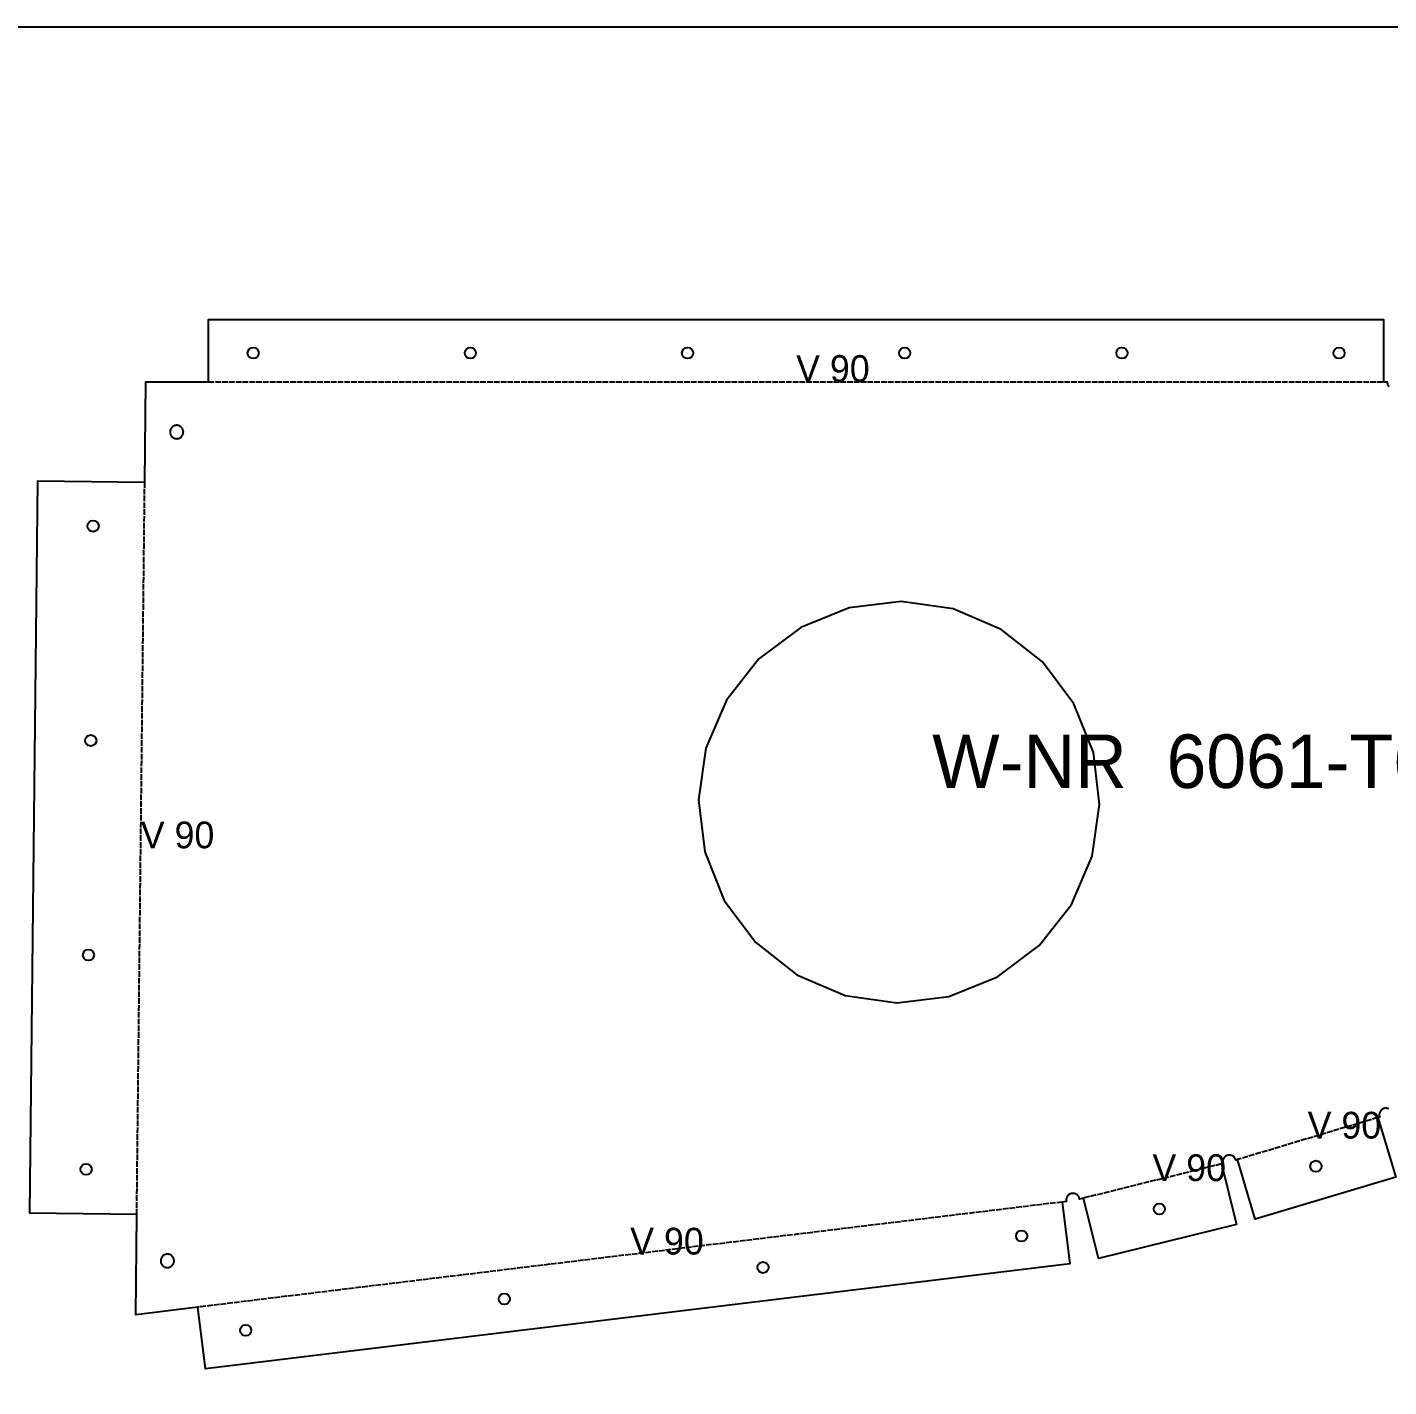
# Model space of a CAD drawing. Header units: millimetres. Extents: x 0 to 2438, y 0 to 1219.
# Drawn here: x 464.7 to 770.1, y 914 to 1219 of the extents above; entities that cross this region are included whole.
import ezdxf

# ---------------------------------------------------------------- set-up
doc = ezdxf.new("R2010")
doc.units = ezdxf.units.MM
doc.linetypes.add('DASHED', pattern=[1.524, 1.27, -0.254])
for name, color, linetype in [('CUT', 7, 'CONTINUOUS'), ('ETCH', 8, 'CONTINUOUS'), ('HOLE', 6, 'CONTINUOUS'), ('VALLEY', 1, 'DASHED')]:
    doc.layers.add(name, color=color, linetype=linetype)

msp = doc.modelspace()

# ---------------------------------------------------------------- linework, layer by layer
at = {"layer": 'CUT'}
msp.add_lwpolyline([(770.19, 976.31), (770.05, 976.37), (769.91, 976.42), (769.77, 976.45), (769.62, 976.47), (769.48, 976.47), (769.33, 976.47), (769.18, 976.44), (769.04, 976.4), (768.9, 976.35), (768.77, 976.29), (768.65, 976.21), (768.53, 976.12), (768.42, 976.02), (768.33, 975.91), (768.24, 975.79), (768.17, 975.66), (768.1, 975.53), (768.06, 975.39), (768.02, 975.25), (768, 975.1), (768, 974.95), (768.01, 974.81), (768.03, 974.66), (768.07, 974.52), (768.08, 974.5), (767.71, 974.39), (771.71, 961), (740.18, 951.58), (736.18, 964.96), (735.83, 964.86), (735.81, 964.93), (735.76, 965.07), (735.7, 965.2), (735.62, 965.32), (735.53, 965.44), (735.43, 965.55), (735.32, 965.65), (735.2, 965.73), (735.07, 965.81), (734.94, 965.87), (734.8, 965.92), (734.66, 965.95), (734.51, 965.97), (734.36, 965.97), (734.22, 965.96), (734.07, 965.94), (733.93, 965.9), (733.79, 965.85), (733.66, 965.79), (733.53, 965.71), (733.42, 965.62), (733.31, 965.52), (733.21, 965.41), (733.13, 965.29), (733.05, 965.16), (732.99, 965.03), (732.94, 964.89), (732.91, 964.75), (732.89, 964.6), (732.89, 964.45), (732.89, 964.31), (732.92, 964.16), (732.94, 964.07), (732.59, 963.98), (735.95, 950.42), (705, 942.76), (701.64, 956.32), (700.76, 956.1), (700.74, 956.2), (700.7, 956.34), (700.65, 956.48), (700.59, 956.61), (700.51, 956.74), (700.42, 956.85), (700.32, 956.96), (700.21, 957.06), (700.09, 957.15), (699.96, 957.22), (699.83, 957.28), (699.69, 957.33), (699.55, 957.36), (699.4, 957.38), (699.25, 957.39), (699.11, 957.38), (698.96, 957.35), (698.82, 957.32), (698.68, 957.26), (698.55, 957.2), (698.42, 957.12), (698.31, 957.03), (698.2, 956.93), (698.1, 956.82), (698.01, 956.7), (697.94, 956.58), (697.88, 956.44), (697.83, 956.3), (697.8, 956.16), (697.78, 956.01), (697.77, 955.87), (697.78, 955.72), (697.81, 955.57), (697.81, 955.56), (696.9, 955.45), (698.59, 941.58), (504.68, 918), (502.99, 931.87), (489.01, 930.17), (489.25, 952.64), (465.28, 952.91), (467.07, 1117.21), (491.04, 1116.95), (491.29, 1139.43), (505.37, 1139.43), (505.37, 1153.4), (768.99, 1153.4), (768.99, 1139.43), (769.8, 1139.43), (769.8, 1139.28), (769.81, 1139.14), (769.83, 1138.99), (769.87, 1138.85), (769.92, 1138.71), (769.98, 1138.58), (770.06, 1138.45), (770.15, 1138.34)], dxfattribs=at)
for points in [[(498.8, 1126.81), (498.93, 1126.88), (499.06, 1126.96), (499.18, 1127.05), (499.28, 1127.15), (499.38, 1127.26), (499.47, 1127.38), (499.54, 1127.5), (499.6, 1127.64), (499.65, 1127.78), (499.68, 1127.92), (499.7, 1128.07), (499.71, 1128.21), (499.7, 1128.36), (499.68, 1128.51), (499.64, 1128.65), (499.59, 1128.79), (499.52, 1128.92), (499.44, 1129.04), (499.35, 1129.16), (499.25, 1129.27), (499.14, 1129.36), (499.02, 1129.45), (498.9, 1129.52), (498.76, 1129.59), (498.62, 1129.63), (498.48, 1129.67), (498.33, 1129.69), (498.19, 1129.69), (498.04, 1129.68), (497.9, 1129.66), (497.75, 1129.62), (497.62, 1129.57), (497.48, 1129.5), (497.36, 1129.43), (497.24, 1129.34), (497.13, 1129.24), (497.04, 1129.13), (496.95, 1129.01), (496.88, 1128.88), (496.81, 1128.75), (496.77, 1128.61), (496.73, 1128.46), (496.71, 1128.32), (496.71, 1128.17), (496.72, 1128.02), (496.74, 1127.88), (496.78, 1127.74), (496.83, 1127.6), (496.9, 1127.47), (496.97, 1127.34), (497.06, 1127.22), (497.16, 1127.12), (497.27, 1127.02), (497.39, 1126.93), (497.52, 1126.86), (497.65, 1126.8), (497.79, 1126.75), (497.94, 1126.72), (498.08, 1126.7), (498.23, 1126.69), (498.38, 1126.7), (498.52, 1126.73), (498.66, 1126.76), (498.8, 1126.81)], [(648.15, 1001.81), (659.78, 1000.15), (671.44, 1001.56), (682.35, 1005.94), (691.74, 1012.99), (698.99, 1022.23), (703.61, 1033.03), (705.27, 1044.66), (703.86, 1056.32), (699.48, 1067.23), (692.44, 1076.62), (683.19, 1083.87), (672.39, 1088.49), (660.76, 1090.15), (649.1, 1088.74), (638.2, 1084.36), (628.8, 1077.32), (621.55, 1068.07), (616.93, 1057.27), (615.27, 1045.64), (616.68, 1033.98), (621.06, 1023.08), (628.11, 1013.68), (637.35, 1006.43), (648.15, 1001.81)], [(496.58, 940.83), (496.72, 940.88), (496.85, 940.94), (496.97, 941.02), (497.09, 941.11), (497.2, 941.21), (497.3, 941.32), (497.38, 941.44), (497.46, 941.57), (497.52, 941.7), (497.56, 941.84), (497.6, 941.98), (497.62, 942.13), (497.62, 942.28), (497.61, 942.42), (497.59, 942.57), (497.55, 942.71), (497.5, 942.85), (497.44, 942.98), (497.36, 943.11), (497.27, 943.22), (497.17, 943.33), (497.06, 943.43), (496.94, 943.52), (496.81, 943.59), (496.68, 943.65), (496.54, 943.7), (496.4, 943.73), (496.25, 943.75), (496.1, 943.76), (495.96, 943.75), (495.81, 943.72), (495.67, 943.69), (495.53, 943.63), (495.4, 943.57), (495.27, 943.49), (495.16, 943.4), (495.05, 943.3), (494.95, 943.19), (494.86, 943.07), (494.79, 942.95), (494.73, 942.81), (494.68, 942.67), (494.65, 942.53), (494.63, 942.38), (494.62, 942.24), (494.63, 942.09), (494.66, 941.94), (494.69, 941.8), (494.75, 941.66), (494.81, 941.53), (494.89, 941.41), (494.98, 941.29), (495.08, 941.18), (495.19, 941.08), (495.31, 941), (495.43, 940.92), (495.57, 940.86), (495.71, 940.82), (495.85, 940.78), (496, 940.76), (496.14, 940.76), (496.29, 940.77), (496.44, 940.79), (496.58, 940.83)]]:
    msp.add_lwpolyline(points, close=True, dxfattribs=at)
at = {"layer": 'ETCH'}
msp.add_lwpolyline([(0, 0), (2438, 0), (2438, 1219), (0, 1219)], close=True, dxfattribs=at)
at = {"layer": 'HOLE'}
for centre in [(515.37, 1145.9), (564.1, 1145.9), (612.82, 1145.9), (661.54, 1145.9), (710.27, 1145.9), (758.99, 1145.9), (479.46, 1107.08), (478.94, 1058.98), (478.42, 1010.87), (477.89, 962.77), (753.79, 963.48), (718.67, 953.87), (687.76, 947.82), (629.74, 940.76), (571.72, 933.71), (513.7, 926.65)]:
    msp.add_circle(centre, 1.25, dxfattribs=at)
at = {"layer": 'VALLEY'}
for p, q in [((505.37, 1139.43), (768.99, 1139.43)), ((489.25, 952.64), (491.04, 1116.95)), ((767.71, 974.39), (736.18, 964.96)), ((732.59, 963.98), (701.64, 956.32)), ((696.9, 955.45), (502.99, 931.87))]:
    msp.add_line(p, q, dxfattribs=at)

# ---------------------------------------------------------------- texts
at = {"layer": 'ETCH'}
for s, height, p in [('V 90', 6, (637.18, 1139.43)), ('W-NR  6061-T6 0.020in', 12, (667.7, 1048.33)), ('V 90', 6, (490.15, 1034.8)), ('V 90', 6, (751.94, 969.68)), ('V 90', 6, (717.12, 960.15)), ('V 90', 6, (599.95, 943.66))]:
    msp.add_text(s, height=height, dxfattribs=at).set_placement(p)

doc.saveas('drawing.dxf')
